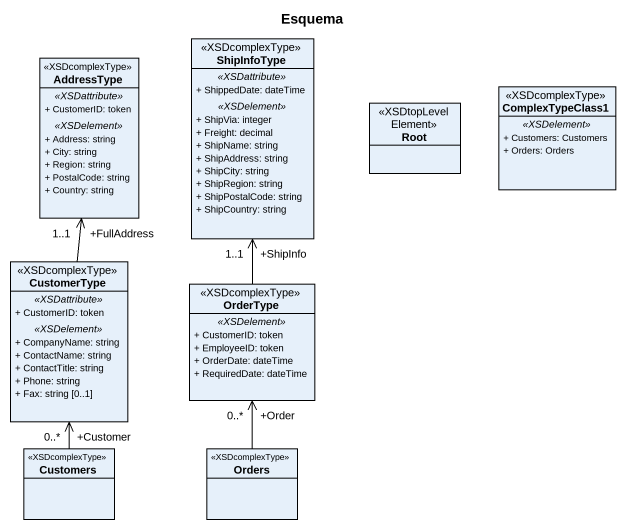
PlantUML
@startuml
title Esquema
hide circle
hide empty members
skinparam classAttributeIconSize 0
class ShipInfoType <<XSDcomplexType>> {
  .. <<XSDattribute>> ..
  + ShippedDate: dateTime
  .. <<XSDelement>> ..
  + ShipVia: integer
  + Freight: decimal
  + ShipName: string
  + ShipAddress: string
  + ShipCity: string
  + ShipRegion: string
  + ShipPostalCode: string
  + ShipCountry: string
}
class AddressType <<XSDcomplexType>> {
  .. <<XSDattribute>> ..
  + CustomerID: token
  .. <<XSDelement>> ..
  + Address: string
  + City: string
  + Region: string
  + PostalCode: string
  + Country: string
}
class Root <<XSDtopLevelElement>>
class ComplexTypeClass1 <<XSDcomplexType>> {
  .. <<XSDelement>> ..
  + Customers: Customers
  + Orders: Orders
}
class CustomerType <<XSDcomplexType>> {
  .. <<XSDattribute>> ..
  + CustomerID: token
  .. <<XSDelement>> ..
  + CompanyName: string
  + ContactName: string
  + ContactTitle: string
  + Phone: string
  + Fax: string [0..1]
}
class OrderType <<XSDcomplexType>> {
  .. <<XSDelement>> ..
  + CustomerID: token
  + EmployeeID: token
  + OrderDate: dateTime
  + RequiredDate: dateTime
}
class Customers <<XSDcomplexType>>
class Orders <<XSDcomplexType>>
CustomerType -up-> "+FullAddress\n1..1" AddressType
OrderType -up-> "+ShipInfo\n1..1" ShipInfoType
Customers -up-> "+Customer\n0..*" CustomerType
Orders -up-> "+Order\n0..*" OrderType
@enduml
